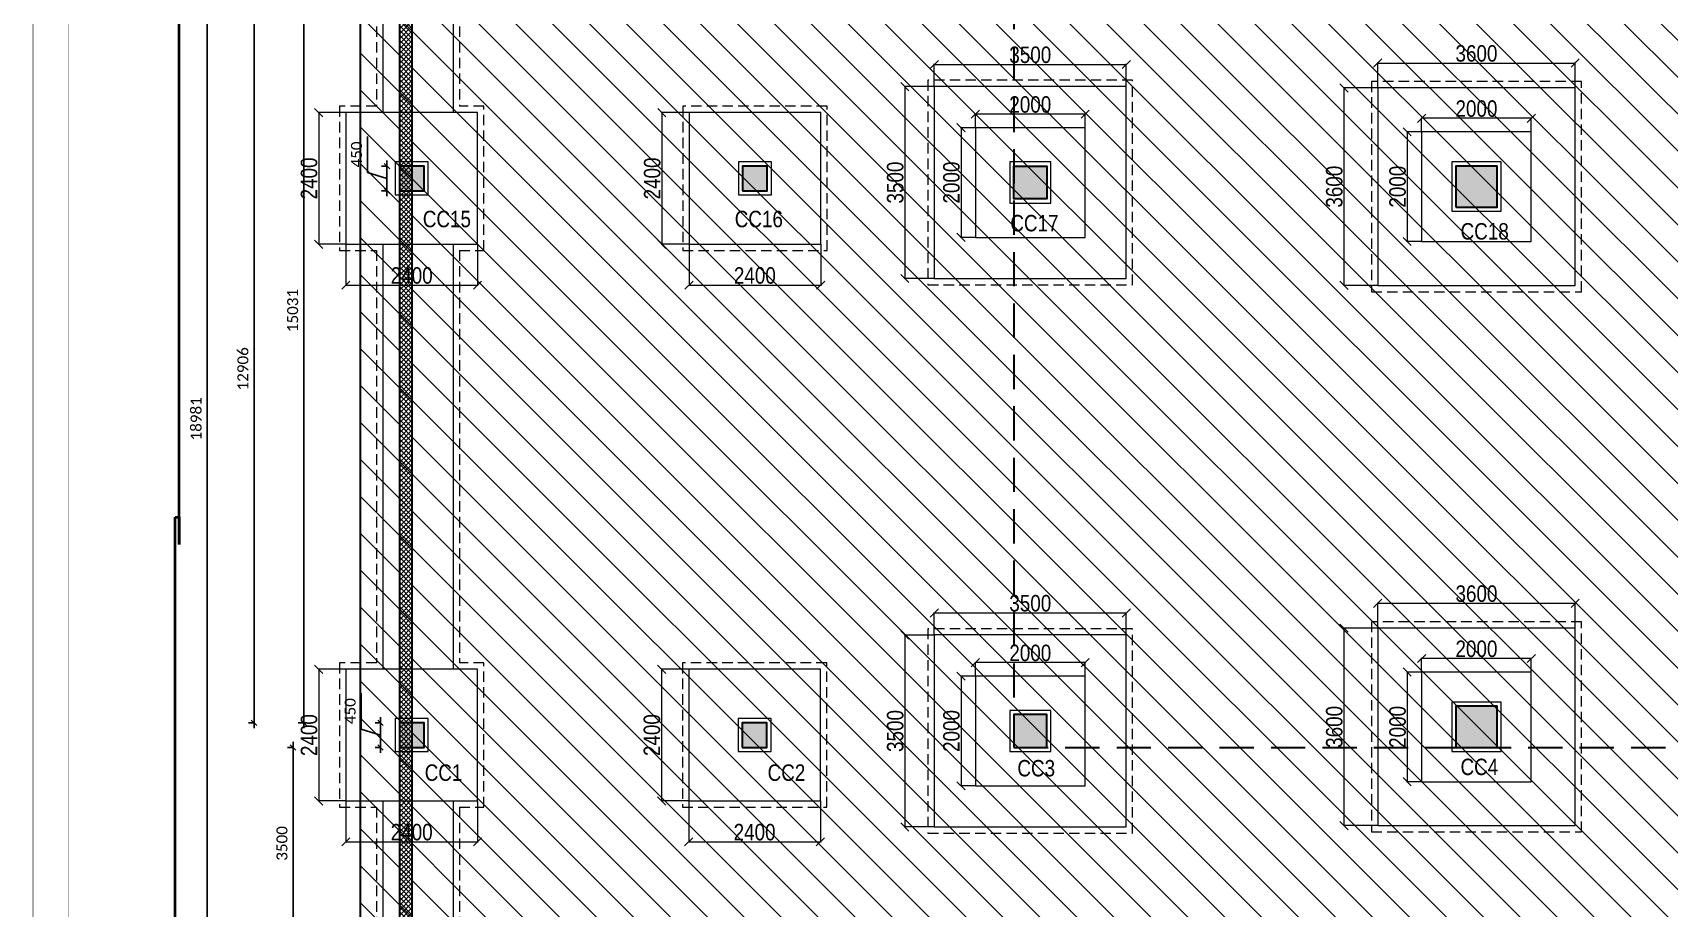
# Model space of a CAD drawing. Header units: millimetres. Extents: x 1112055 to 3390982, y -148532 to 766891.
# Drawn here: x 2747075 to 2776904, y 321984 to 337949 of the extents above; entities that cross this region are included whole.
import ezdxf

# ---------------------------------------------------------------- set-up
doc = ezdxf.new("R2010")
doc.units = ezdxf.units.MM
doc.header["$PDMODE"] = 35
doc.header["$PDSIZE"] = -25
doc.linetypes.add('DASHED2', pattern=[0.375, 0.25, -0.125])
doc.linetypes.add('Hidden', pattern=[9.525, 6.35, -3.175])
for name, color, linetype, lineweight in [('B COL. NO.', 3, 'Continuous', 20), ('B FINAL COLUMN', 1, 'Continuous', 30), ('B FOOTING', 49, 'Continuous', 20), ('B FOOTING DIM', 234, 'Continuous', 9), ('B HATCH', 250, 'Continuous', 0), ('B P.C.C', 251, 'Continuous', 0), ('B TITLE BLOCK', 250, 'Continuous', 0), ('EXCAVATION LINE', 236, 'Continuous', 30)]:
    doc.layers.add(name, color=color, linetype=linetype, lineweight=lineweight)
doc.layers.add('B Pedestal', color=7, linetype='Continuous', lineweight=9, true_color=0x5c8948)
doc.layers.add('B-COL HT', color=7, linetype='Continuous', lineweight=0, true_color=0x4e4f45)
doc.styles.add('Cali', font='calibri.ttf')
doc.styles.add('SWINC', font='swissc.ttf')
doc.dimstyles.new('1.100', dxfattribs={"dimtxt": 200, "dimasz": 100, "dimexe": 100, "dimexo": 100, "dimgap": 100, "dimtad": 1, "dimdec": 0, "dimzin": 0, "dimdsep": 46, "dimtxsty": 'Cali', "dimblk": 'OBLIQUE', "dimcen": 0, "dimdle": 100, "dimclrd": 256, "dimclre": 256, "dimclrt": 3, "dimadec": 0, "dimazin": 0, "dimtfac": 1, "dimtdec": 0, "dimtofl": 0, "dimtmove": 1, "dimatfit": 0, "dimfxl": 100, "dimfxlon": 1, "dimtolj": 1, "dimtzin": 0, "dimlwd": -1, "dimlwe": -1, "dimarcsym": 0})
doc.dimstyles.new('BHOOMI', dxfattribs={"dimtxt": 230, "dimasz": 150, "dimexe": 10, "dimexo": 0, "dimgap": 25, "dimtad": 1, "dimdec": 0, "dimzin": 0, "dimdsep": 46, "dimtxsty": 'SWINC', "dimblk": 'OBLIQUE', "dimcen": 0.09, "dimclrd": 250, "dimclre": 250, "dimclrt": 256, "dimaunit": 1, "dimadec": 3, "dimazin": 0, "dimtfac": 1, "dimtdec": 0, "dimtofl": 0, "dimtmove": 1, "dimatfit": 3, "dimfxl": 100, "dimtolj": 1, "dimtzin": 0, "dimlwd": 9, "dimlwe": 5, "dimarcsym": 0})

# ---------------------------------------------------------------- blocks, each defined once
blk = doc.blocks.new('_Oblique')
at = {"color": 0, "linetype": 'ByBlock', "lineweight": -2}
blk.add_line((-0.5, -0.5), (0.5, 0.5), dxfattribs=at)
blk = doc.blocks.new('*D4507')
at = {"layer": 'B FOOTING DIM', "color": 250, "lineweight": 5, "ltscale": 0.5, "transparency": 16777216}
for p, q in [((2763507, 326967), (2763507, 327380)), ((2763507, 327370), (2767007, 327370)), ((2767007, 326967), (2767007, 327380))]:
    blk.add_line(p, q, dxfattribs=at)
at = {"layer": 'Defpoints', "color": 0, "transparency": 16777216}
for p in [(2767007, 327370), (2763507, 326967), (2767007, 326967)]:
    blk.add_point(p, dxfattribs=at)
at = {"layer": 'B FOOTING DIM', "color": 250, "lineweight": 5, "transparency": 16777216, "xscale": 150, "yscale": 150, "zscale": 150, "rotation": 180}
blk.add_blockref('_Oblique', (2763507, 327370), dxfattribs=at)
at = {"layer": 'B FOOTING DIM', "color": 250, "lineweight": 5, "transparency": 16777216, "xscale": 150, "yscale": 150, "zscale": 150}
blk.add_blockref('_Oblique', (2767007, 327370), dxfattribs=at)
at = {"layer": 'B FOOTING DIM', "transparency": 16777216, "insert": (2765257, 327545), "char_height": 300, "attachment_point": 5, "style": 'SWINC'}
blk.add_mtext('\\A1;3500', dxfattribs=at)
blk = doc.blocks.new('*D4508')
at = {"layer": 'B FOOTING DIM', "color": 250, "lineweight": 5, "ltscale": 0.5, "transparency": 16777216}
for p, q in [((2763507, 326967), (2762961, 326967)), ((2762971, 326967), (2762971, 323467)), ((2763507, 323467), (2762961, 323467))]:
    blk.add_line(p, q, dxfattribs=at)
at = {"layer": 'Defpoints', "color": 0, "transparency": 16777216}
for p in [(2763507, 326967), (2762971, 323467), (2763507, 323467)]:
    blk.add_point(p, dxfattribs=at)
at = {"layer": 'B FOOTING DIM', "color": 250, "lineweight": 5, "transparency": 16777216, "xscale": 150, "yscale": 150, "zscale": 150}
for p, rotation in [((2762971, 326967), 90), ((2762971, 323467), 270)]:
    blk.add_blockref('_Oblique', p, dxfattribs=dict(at, rotation=rotation))
at = {"layer": 'B FOOTING DIM', "transparency": 16777216, "insert": (2762796, 325217), "char_height": 300, "attachment_point": 5, "rotation": 90, "style": 'SWINC'}
blk.add_mtext('\\A1;3500', dxfattribs=at)
blk = doc.blocks.new('*D4509')
at = {"layer": 'B FOOTING DIM', "color": 250, "lineweight": 5, "ltscale": 0.5, "transparency": 16777216}
for p, q in [((2764257, 326217), (2764257, 326474)), ((2766257, 326464), (2764257, 326464)), ((2766257, 326217), (2766257, 326474))]:
    blk.add_line(p, q, dxfattribs=at)
at = {"layer": 'Defpoints', "color": 0, "transparency": 16777216}
for p in [(2764257, 326464), (2764257, 326217), (2766257, 326217)]:
    blk.add_point(p, dxfattribs=at)
at = {"layer": 'B FOOTING DIM', "color": 250, "lineweight": 5, "transparency": 16777216, "xscale": 150, "yscale": 150, "zscale": 150, "rotation": 180}
blk.add_blockref('_Oblique', (2764257, 326464), dxfattribs=at)
at = {"layer": 'B FOOTING DIM', "color": 250, "lineweight": 5, "transparency": 16777216, "xscale": 150, "yscale": 150, "zscale": 150}
blk.add_blockref('_Oblique', (2766257, 326464), dxfattribs=at)
at = {"layer": 'B FOOTING DIM', "transparency": 16777216, "insert": (2765257, 326639), "char_height": 300, "attachment_point": 5, "style": 'SWINC'}
blk.add_mtext('\\A1;2000', dxfattribs=at)
blk = doc.blocks.new('*D4510')
at = {"layer": 'B FOOTING DIM', "color": 250, "lineweight": 5, "ltscale": 0.5, "transparency": 16777216}
for p, q in [((2764257, 326217), (2763986, 326217)), ((2763996, 326217), (2763996, 324217)), ((2764257, 324217), (2763986, 324217))]:
    blk.add_line(p, q, dxfattribs=at)
at = {"layer": 'Defpoints', "color": 0, "transparency": 16777216}
for p in [(2764257, 326217), (2763996, 324217), (2764257, 324217)]:
    blk.add_point(p, dxfattribs=at)
at = {"layer": 'B FOOTING DIM', "color": 250, "lineweight": 5, "transparency": 16777216, "xscale": 150, "yscale": 150, "zscale": 150}
for p, rotation in [((2763996, 326217), 90), ((2763996, 324217), 270)]:
    blk.add_blockref('_Oblique', p, dxfattribs=dict(at, rotation=rotation))
at = {"layer": 'B FOOTING DIM', "transparency": 16777216, "insert": (2763821, 325217), "char_height": 300, "attachment_point": 5, "rotation": 90, "style": 'SWINC'}
blk.add_mtext('\\A1;2000', dxfattribs=at)
blk = doc.blocks.new('*D4519')
at = {"layer": 'B FOOTING DIM', "color": 250, "lineweight": 5, "ltscale": 0.5, "transparency": 16777216}
for p, q in [((2763507, 336967), (2763507, 337380)), ((2763507, 337370), (2767007, 337370)), ((2767007, 336967), (2767007, 337380))]:
    blk.add_line(p, q, dxfattribs=at)
at = {"layer": 'Defpoints', "color": 0, "transparency": 16777216}
for p in [(2767007, 337370), (2763507, 336967), (2767007, 336967)]:
    blk.add_point(p, dxfattribs=at)
at = {"layer": 'B FOOTING DIM', "color": 250, "lineweight": 5, "transparency": 16777216, "xscale": 150, "yscale": 150, "zscale": 150, "rotation": 180}
blk.add_blockref('_Oblique', (2763507, 337370), dxfattribs=at)
at = {"layer": 'B FOOTING DIM', "color": 250, "lineweight": 5, "transparency": 16777216, "xscale": 150, "yscale": 150, "zscale": 150}
blk.add_blockref('_Oblique', (2767007, 337370), dxfattribs=at)
at = {"layer": 'B FOOTING DIM', "transparency": 16777216, "insert": (2765257, 337545), "char_height": 300, "attachment_point": 5, "style": 'SWINC'}
blk.add_mtext('\\A1;3500', dxfattribs=at)
blk = doc.blocks.new('*D4520')
at = {"layer": 'B FOOTING DIM', "color": 250, "lineweight": 5, "ltscale": 0.5, "transparency": 16777216}
for p, q in [((2763507, 336967), (2762961, 336967)), ((2762971, 336967), (2762971, 333467)), ((2763507, 333467), (2762961, 333467))]:
    blk.add_line(p, q, dxfattribs=at)
at = {"layer": 'Defpoints', "color": 0, "transparency": 16777216}
for p in [(2763507, 336967), (2762971, 333467), (2763507, 333467)]:
    blk.add_point(p, dxfattribs=at)
at = {"layer": 'B FOOTING DIM', "color": 250, "lineweight": 5, "transparency": 16777216, "xscale": 150, "yscale": 150, "zscale": 150}
for p, rotation in [((2762971, 336967), 90), ((2762971, 333467), 270)]:
    blk.add_blockref('_Oblique', p, dxfattribs=dict(at, rotation=rotation))
at = {"layer": 'B FOOTING DIM', "transparency": 16777216, "insert": (2762796, 335217), "char_height": 300, "attachment_point": 5, "rotation": 90, "style": 'SWINC'}
blk.add_mtext('\\A1;3500', dxfattribs=at)
blk = doc.blocks.new('*D4521')
at = {"layer": 'B FOOTING DIM', "color": 250, "lineweight": 5, "ltscale": 0.5, "transparency": 16777216}
for p, q in [((2764257, 336217), (2764257, 336474)), ((2766257, 336217), (2766257, 336474)), ((2766257, 336464), (2764257, 336464))]:
    blk.add_line(p, q, dxfattribs=at)
at = {"layer": 'Defpoints', "color": 0, "transparency": 16777216}
for p in [(2764257, 336464), (2764257, 336217), (2766257, 336217)]:
    blk.add_point(p, dxfattribs=at)
at = {"layer": 'B FOOTING DIM', "color": 250, "lineweight": 5, "transparency": 16777216, "xscale": 150, "yscale": 150, "zscale": 150, "rotation": 180}
blk.add_blockref('_Oblique', (2764257, 336464), dxfattribs=at)
at = {"layer": 'B FOOTING DIM', "color": 250, "lineweight": 5, "transparency": 16777216, "xscale": 150, "yscale": 150, "zscale": 150}
blk.add_blockref('_Oblique', (2766257, 336464), dxfattribs=at)
at = {"layer": 'B FOOTING DIM', "transparency": 16777216, "insert": (2765257, 336639), "char_height": 300, "attachment_point": 5, "style": 'SWINC'}
blk.add_mtext('\\A1;2000', dxfattribs=at)
blk = doc.blocks.new('*D4522')
at = {"layer": 'B FOOTING DIM', "color": 250, "lineweight": 5, "ltscale": 0.5, "transparency": 16777216}
for p, q in [((2764257, 336217), (2763986, 336217)), ((2763996, 336217), (2763996, 334217)), ((2764257, 334217), (2763986, 334217))]:
    blk.add_line(p, q, dxfattribs=at)
at = {"layer": 'Defpoints', "color": 0, "transparency": 16777216}
for p in [(2764257, 336217), (2763996, 334217), (2764257, 334217)]:
    blk.add_point(p, dxfattribs=at)
at = {"layer": 'B FOOTING DIM', "color": 250, "lineweight": 5, "transparency": 16777216, "xscale": 150, "yscale": 150, "zscale": 150}
for p, rotation in [((2763996, 336217), 90), ((2763996, 334217), 270)]:
    blk.add_blockref('_Oblique', p, dxfattribs=dict(at, rotation=rotation))
at = {"layer": 'B FOOTING DIM', "transparency": 16777216, "insert": (2763821, 335217), "char_height": 300, "attachment_point": 5, "rotation": 90, "style": 'SWINC'}
blk.add_mtext('\\A1;2000', dxfattribs=at)
blk = doc.blocks.new('*D4523')
at = {"layer": 'B FOOTING DIM', "color": 250, "lineweight": 5, "ltscale": 0.5, "transparency": 16777216}
for p, q in [((2772389, 326292), (2772389, 326549)), ((2774389, 326539), (2772389, 326539)), ((2774389, 326292), (2774389, 326549))]:
    blk.add_line(p, q, dxfattribs=at)
at = {"layer": 'Defpoints', "color": 0, "transparency": 16777216}
for p in [(2772389, 326539), (2772389, 326292), (2774389, 326292)]:
    blk.add_point(p, dxfattribs=at)
at = {"layer": 'B FOOTING DIM', "color": 250, "lineweight": 5, "transparency": 16777216, "xscale": 150, "yscale": 150, "zscale": 150, "rotation": 180}
blk.add_blockref('_Oblique', (2772389, 326539), dxfattribs=at)
at = {"layer": 'B FOOTING DIM', "color": 250, "lineweight": 5, "transparency": 16777216, "xscale": 150, "yscale": 150, "zscale": 150}
blk.add_blockref('_Oblique', (2774389, 326539), dxfattribs=at)
at = {"layer": 'B FOOTING DIM', "transparency": 16777216, "insert": (2773389, 326714), "char_height": 300, "attachment_point": 5, "style": 'SWINC'}
blk.add_mtext('\\A1;2000', dxfattribs=at)
blk = doc.blocks.new('*D4524')
at = {"layer": 'B FOOTING DIM', "color": 250, "lineweight": 5, "ltscale": 0.5, "transparency": 16777216}
for p, q in [((2772389, 326292), (2772117, 326292)), ((2772127, 326292), (2772127, 324292)), ((2772389, 324292), (2772117, 324292))]:
    blk.add_line(p, q, dxfattribs=at)
at = {"layer": 'Defpoints', "color": 0, "transparency": 16777216}
for p in [(2772389, 326292), (2772127, 324292), (2772389, 324292)]:
    blk.add_point(p, dxfattribs=at)
at = {"layer": 'B FOOTING DIM', "color": 250, "lineweight": 5, "transparency": 16777216, "xscale": 150, "yscale": 150, "zscale": 150}
for p, rotation in [((2772127, 326292), 90), ((2772127, 324292), 270)]:
    blk.add_blockref('_Oblique', p, dxfattribs=dict(at, rotation=rotation))
at = {"layer": 'B FOOTING DIM', "transparency": 16777216, "insert": (2771952, 325292), "char_height": 300, "attachment_point": 5, "rotation": 90, "style": 'SWINC'}
blk.add_mtext('\\A1;2000', dxfattribs=at)
blk = doc.blocks.new('*D4525')
at = {"layer": 'B FOOTING DIM', "color": 250, "lineweight": 5, "ltscale": 0.5, "transparency": 16777216}
for p, q in [((2771589, 327092), (2771589, 327555)), ((2771589, 327545), (2775189, 327545)), ((2775189, 327092), (2775189, 327555))]:
    blk.add_line(p, q, dxfattribs=at)
at = {"layer": 'Defpoints', "color": 0, "transparency": 16777216}
for p in [(2775189, 327545), (2771589, 327092), (2775189, 327092)]:
    blk.add_point(p, dxfattribs=at)
at = {"layer": 'B FOOTING DIM', "color": 250, "lineweight": 5, "transparency": 16777216, "xscale": 150, "yscale": 150, "zscale": 150, "rotation": 180}
blk.add_blockref('_Oblique', (2771589, 327545), dxfattribs=at)
at = {"layer": 'B FOOTING DIM', "color": 250, "lineweight": 5, "transparency": 16777216, "xscale": 150, "yscale": 150, "zscale": 150}
blk.add_blockref('_Oblique', (2775189, 327545), dxfattribs=at)
at = {"layer": 'B FOOTING DIM', "transparency": 16777216, "insert": (2773389, 327720), "char_height": 300, "attachment_point": 5, "style": 'SWINC'}
blk.add_mtext('\\A1;3600', dxfattribs=at)
blk = doc.blocks.new('*D4526')
at = {"layer": 'B FOOTING DIM', "color": 250, "lineweight": 5, "ltscale": 0.5, "transparency": 16777216}
for p, q in [((2771589, 327092), (2770964, 327092)), ((2770974, 327092), (2770974, 323492)), ((2771589, 323492), (2770964, 323492))]:
    blk.add_line(p, q, dxfattribs=at)
at = {"layer": 'Defpoints', "color": 0, "transparency": 16777216}
for p in [(2771589, 327092), (2770974, 323492), (2771589, 323492)]:
    blk.add_point(p, dxfattribs=at)
at = {"layer": 'B FOOTING DIM', "color": 250, "lineweight": 5, "transparency": 16777216, "xscale": 150, "yscale": 150, "zscale": 150}
for p, rotation in [((2770974, 327092), 90), ((2770974, 323492), 270)]:
    blk.add_blockref('_Oblique', p, dxfattribs=dict(at, rotation=rotation))
at = {"layer": 'B FOOTING DIM', "transparency": 16777216, "insert": (2770799, 325292), "char_height": 300, "attachment_point": 5, "rotation": 90, "style": 'SWINC'}
blk.add_mtext('\\A1;3600', dxfattribs=at)
blk = doc.blocks.new('*D4527')
at = {"layer": 'B FOOTING DIM', "color": 250, "lineweight": 5, "ltscale": 0.5, "transparency": 16777216}
for p, q in [((2772389, 336142), (2772389, 336399)), ((2774389, 336389), (2772389, 336389)), ((2774389, 336142), (2774389, 336399))]:
    blk.add_line(p, q, dxfattribs=at)
at = {"layer": 'Defpoints', "color": 0, "transparency": 16777216}
for p in [(2772389, 336389), (2772389, 336142), (2774389, 336142)]:
    blk.add_point(p, dxfattribs=at)
at = {"layer": 'B FOOTING DIM', "color": 250, "lineweight": 5, "transparency": 16777216, "xscale": 150, "yscale": 150, "zscale": 150, "rotation": 180}
blk.add_blockref('_Oblique', (2772389, 336389), dxfattribs=at)
at = {"layer": 'B FOOTING DIM', "color": 250, "lineweight": 5, "transparency": 16777216, "xscale": 150, "yscale": 150, "zscale": 150}
blk.add_blockref('_Oblique', (2774389, 336389), dxfattribs=at)
at = {"layer": 'B FOOTING DIM', "transparency": 16777216, "insert": (2773389, 336564), "char_height": 300, "attachment_point": 5, "style": 'SWINC'}
blk.add_mtext('\\A1;2000', dxfattribs=at)
blk = doc.blocks.new('*D4528')
at = {"layer": 'B FOOTING DIM', "color": 250, "lineweight": 5, "ltscale": 0.5, "transparency": 16777216}
for p, q in [((2772389, 336142), (2772117, 336142)), ((2772127, 336142), (2772127, 334142)), ((2772389, 334142), (2772117, 334142))]:
    blk.add_line(p, q, dxfattribs=at)
at = {"layer": 'Defpoints', "color": 0, "transparency": 16777216}
for p in [(2772389, 336142), (2772127, 334142), (2772389, 334142)]:
    blk.add_point(p, dxfattribs=at)
at = {"layer": 'B FOOTING DIM', "color": 250, "lineweight": 5, "transparency": 16777216, "xscale": 150, "yscale": 150, "zscale": 150}
for p, rotation in [((2772127, 336142), 90), ((2772127, 334142), 270)]:
    blk.add_blockref('_Oblique', p, dxfattribs=dict(at, rotation=rotation))
at = {"layer": 'B FOOTING DIM', "transparency": 16777216, "insert": (2771952, 335142), "char_height": 300, "attachment_point": 5, "rotation": 90, "style": 'SWINC'}
blk.add_mtext('\\A1;2000', dxfattribs=at)
blk = doc.blocks.new('*D4529')
at = {"layer": 'B FOOTING DIM', "color": 250, "lineweight": 5, "ltscale": 0.5, "transparency": 16777216}
for p, q in [((2771589, 336942), (2771589, 337405)), ((2771589, 337395), (2775189, 337395)), ((2775189, 336942), (2775189, 337405))]:
    blk.add_line(p, q, dxfattribs=at)
at = {"layer": 'Defpoints', "color": 0, "transparency": 16777216}
for p in [(2775189, 337395), (2771589, 336942), (2775189, 336942)]:
    blk.add_point(p, dxfattribs=at)
at = {"layer": 'B FOOTING DIM', "color": 250, "lineweight": 5, "transparency": 16777216, "xscale": 150, "yscale": 150, "zscale": 150, "rotation": 180}
blk.add_blockref('_Oblique', (2771589, 337395), dxfattribs=at)
at = {"layer": 'B FOOTING DIM', "color": 250, "lineweight": 5, "transparency": 16777216, "xscale": 150, "yscale": 150, "zscale": 150}
blk.add_blockref('_Oblique', (2775189, 337395), dxfattribs=at)
at = {"layer": 'B FOOTING DIM', "transparency": 16777216, "insert": (2773389, 337570), "char_height": 300, "attachment_point": 5, "style": 'SWINC'}
blk.add_mtext('\\A1;3600', dxfattribs=at)
blk = doc.blocks.new('*D4530')
at = {"layer": 'B FOOTING DIM', "color": 250, "lineweight": 5, "ltscale": 0.5, "transparency": 16777216}
for p, q in [((2771589, 336942), (2770964, 336942)), ((2770974, 336942), (2770974, 333342)), ((2771589, 333342), (2770964, 333342))]:
    blk.add_line(p, q, dxfattribs=at)
at = {"layer": 'Defpoints', "color": 0, "transparency": 16777216}
for p in [(2771589, 336942), (2770974, 333342), (2771589, 333342)]:
    blk.add_point(p, dxfattribs=at)
at = {"layer": 'B FOOTING DIM', "color": 250, "lineweight": 5, "transparency": 16777216, "xscale": 150, "yscale": 150, "zscale": 150}
for p, rotation in [((2770974, 336942), 90), ((2770974, 333342), 270)]:
    blk.add_blockref('_Oblique', p, dxfattribs=dict(at, rotation=rotation))
at = {"layer": 'B FOOTING DIM', "transparency": 16777216, "insert": (2770799, 335142), "char_height": 300, "attachment_point": 5, "rotation": 90, "style": 'SWINC'}
blk.add_mtext('\\A1;3600', dxfattribs=at)
blk = doc.blocks.new('*D4621')
at = {"layer": 'B FOOTING DIM', "color": 250, "lineweight": 5, "ltscale": 0.5, "transparency": 16777216}
for p, q in [((2752782, 326342), (2752277, 326342)), ((2752287, 326342), (2752287, 323942)), ((2752782, 323942), (2752277, 323942))]:
    blk.add_line(p, q, dxfattribs=at)
at = {"layer": 'Defpoints', "color": 0, "transparency": 16777216}
for p in [(2752782, 326342), (2752287, 323942), (2752782, 323942)]:
    blk.add_point(p, dxfattribs=at)
at = {"layer": 'B FOOTING DIM', "color": 250, "lineweight": 5, "transparency": 16777216, "xscale": 150, "yscale": 150, "zscale": 150}
for p, rotation in [((2752287, 326342), 90), ((2752287, 323942), 270)]:
    blk.add_blockref('_Oblique', p, dxfattribs=dict(at, rotation=rotation))
at = {"layer": 'B FOOTING DIM', "transparency": 16777216, "insert": (2752112, 325142), "char_height": 300, "attachment_point": 5, "rotation": 90, "style": 'SWINC'}
blk.add_mtext('\\A1;2400', dxfattribs=at)
blk = doc.blocks.new('*D4622')
at = {"layer": 'B FOOTING DIM', "color": 250, "lineweight": 5, "ltscale": 0.5, "transparency": 16777216}
for p, q in [((2752782, 323942), (2752782, 323186)), ((2755182, 323942), (2755182, 323186)), ((2752782, 323196), (2755182, 323196))]:
    blk.add_line(p, q, dxfattribs=at)
at = {"layer": 'Defpoints', "color": 0, "transparency": 16777216}
for p in [(2752782, 323942), (2755182, 323942), (2755182, 323196)]:
    blk.add_point(p, dxfattribs=at)
at = {"layer": 'B FOOTING DIM', "color": 250, "lineweight": 5, "transparency": 16777216, "xscale": 150, "yscale": 150, "zscale": 150, "rotation": 180}
blk.add_blockref('_Oblique', (2752782, 323196), dxfattribs=at)
at = {"layer": 'B FOOTING DIM', "color": 250, "lineweight": 5, "transparency": 16777216, "xscale": 150, "yscale": 150, "zscale": 150}
blk.add_blockref('_Oblique', (2755182, 323196), dxfattribs=at)
at = {"layer": 'B FOOTING DIM', "transparency": 16777216, "insert": (2753982, 323371), "char_height": 300, "attachment_point": 5, "style": 'SWINC'}
blk.add_mtext('\\A1;2400', dxfattribs=at)
blk = doc.blocks.new('*D4623')
at = {"layer": 'B FOOTING DIM', "color": 250, "lineweight": 5, "ltscale": 0.5, "transparency": 16777216}
for p, q in [((2759032, 326342), (2758527, 326342)), ((2758537, 326342), (2758537, 323942)), ((2759032, 323942), (2758527, 323942))]:
    blk.add_line(p, q, dxfattribs=at)
at = {"layer": 'Defpoints', "color": 0, "transparency": 16777216}
for p in [(2759032, 326342), (2758537, 323942), (2759032, 323942)]:
    blk.add_point(p, dxfattribs=at)
at = {"layer": 'B FOOTING DIM', "color": 250, "lineweight": 5, "transparency": 16777216, "xscale": 150, "yscale": 150, "zscale": 150}
for p, rotation in [((2758537, 326342), 90), ((2758537, 323942), 270)]:
    blk.add_blockref('_Oblique', p, dxfattribs=dict(at, rotation=rotation))
at = {"layer": 'B FOOTING DIM', "transparency": 16777216, "insert": (2758362, 325142), "char_height": 300, "attachment_point": 5, "rotation": 90, "style": 'SWINC'}
blk.add_mtext('\\A1;2400', dxfattribs=at)
blk = doc.blocks.new('*D4624')
at = {"layer": 'B FOOTING DIM', "color": 250, "lineweight": 5, "ltscale": 0.5, "transparency": 16777216}
for p, q in [((2759032, 323942), (2759032, 323186)), ((2761432, 323942), (2761432, 323186)), ((2759032, 323196), (2761432, 323196))]:
    blk.add_line(p, q, dxfattribs=at)
at = {"layer": 'Defpoints', "color": 0, "transparency": 16777216}
for p in [(2759032, 323942), (2761432, 323942), (2761432, 323196)]:
    blk.add_point(p, dxfattribs=at)
at = {"layer": 'B FOOTING DIM', "color": 250, "lineweight": 5, "transparency": 16777216, "xscale": 150, "yscale": 150, "zscale": 150, "rotation": 180}
blk.add_blockref('_Oblique', (2759032, 323196), dxfattribs=at)
at = {"layer": 'B FOOTING DIM', "color": 250, "lineweight": 5, "transparency": 16777216, "xscale": 150, "yscale": 150, "zscale": 150}
blk.add_blockref('_Oblique', (2761432, 323196), dxfattribs=at)
at = {"layer": 'B FOOTING DIM', "transparency": 16777216, "insert": (2760232, 323371), "char_height": 300, "attachment_point": 5, "style": 'SWINC'}
blk.add_mtext('\\A1;2400', dxfattribs=at)
blk = doc.blocks.new('*D4625')
at = {"layer": 'B FOOTING DIM', "color": 250, "lineweight": 5, "ltscale": 0.5, "transparency": 16777216}
for p, q in [((2752782, 336492), (2752277, 336492)), ((2752287, 336492), (2752287, 334092)), ((2752782, 334092), (2752277, 334092))]:
    blk.add_line(p, q, dxfattribs=at)
at = {"layer": 'Defpoints', "color": 0, "transparency": 16777216}
for p in [(2752782, 336492), (2752287, 334092), (2752782, 334092)]:
    blk.add_point(p, dxfattribs=at)
at = {"layer": 'B FOOTING DIM', "color": 250, "lineweight": 5, "transparency": 16777216, "xscale": 150, "yscale": 150, "zscale": 150}
for p, rotation in [((2752287, 336492), 90), ((2752287, 334092), 270)]:
    blk.add_blockref('_Oblique', p, dxfattribs=dict(at, rotation=rotation))
at = {"layer": 'B FOOTING DIM', "transparency": 16777216, "insert": (2752112, 335292), "char_height": 300, "attachment_point": 5, "rotation": 90, "style": 'SWINC'}
blk.add_mtext('\\A1;2400', dxfattribs=at)
blk = doc.blocks.new('*D4626')
at = {"layer": 'B FOOTING DIM', "color": 250, "lineweight": 5, "ltscale": 0.5, "transparency": 16777216}
for p, q in [((2752782, 334092), (2752782, 333336)), ((2755182, 334092), (2755182, 333336)), ((2752782, 333346), (2755182, 333346))]:
    blk.add_line(p, q, dxfattribs=at)
at = {"layer": 'Defpoints', "color": 0, "transparency": 16777216}
for p in [(2752782, 334092), (2755182, 334092), (2755182, 333346)]:
    blk.add_point(p, dxfattribs=at)
at = {"layer": 'B FOOTING DIM', "color": 250, "lineweight": 5, "transparency": 16777216, "xscale": 150, "yscale": 150, "zscale": 150, "rotation": 180}
blk.add_blockref('_Oblique', (2752782, 333346), dxfattribs=at)
at = {"layer": 'B FOOTING DIM', "color": 250, "lineweight": 5, "transparency": 16777216, "xscale": 150, "yscale": 150, "zscale": 150}
blk.add_blockref('_Oblique', (2755182, 333346), dxfattribs=at)
at = {"layer": 'B FOOTING DIM', "transparency": 16777216, "insert": (2753982, 333521), "char_height": 300, "attachment_point": 5, "style": 'SWINC'}
blk.add_mtext('\\A1;2400', dxfattribs=at)
blk = doc.blocks.new('*D4627')
at = {"layer": 'B FOOTING DIM', "color": 250, "lineweight": 5, "ltscale": 0.5, "transparency": 16777216}
for p, q in [((2759037, 336492), (2758532, 336492)), ((2758542, 336492), (2758542, 334092)), ((2759037, 334092), (2758532, 334092))]:
    blk.add_line(p, q, dxfattribs=at)
at = {"layer": 'Defpoints', "color": 0, "transparency": 16777216}
for p in [(2759037, 336492), (2758542, 334092), (2759037, 334092)]:
    blk.add_point(p, dxfattribs=at)
at = {"layer": 'B FOOTING DIM', "color": 250, "lineweight": 5, "transparency": 16777216, "xscale": 150, "yscale": 150, "zscale": 150}
for p, rotation in [((2758542, 336492), 90), ((2758542, 334092), 270)]:
    blk.add_blockref('_Oblique', p, dxfattribs=dict(at, rotation=rotation))
at = {"layer": 'B FOOTING DIM', "transparency": 16777216, "insert": (2758367, 335292), "char_height": 300, "attachment_point": 5, "rotation": 90, "style": 'SWINC'}
blk.add_mtext('\\A1;2400', dxfattribs=at)
blk = doc.blocks.new('*D4628')
at = {"layer": 'B FOOTING DIM', "color": 250, "lineweight": 5, "ltscale": 0.5, "transparency": 16777216}
for p, q in [((2759037, 334092), (2759037, 333336)), ((2761437, 334092), (2761437, 333336)), ((2759037, 333346), (2761437, 333346))]:
    blk.add_line(p, q, dxfattribs=at)
at = {"layer": 'Defpoints', "color": 0, "transparency": 16777216}
for p in [(2759037, 334092), (2761437, 334092), (2761437, 333346)]:
    blk.add_point(p, dxfattribs=at)
at = {"layer": 'B FOOTING DIM', "color": 250, "lineweight": 5, "transparency": 16777216, "xscale": 150, "yscale": 150, "zscale": 150, "rotation": 180}
blk.add_blockref('_Oblique', (2759037, 333346), dxfattribs=at)
at = {"layer": 'B FOOTING DIM', "color": 250, "lineweight": 5, "transparency": 16777216, "xscale": 150, "yscale": 150, "zscale": 150}
blk.add_blockref('_Oblique', (2761437, 333346), dxfattribs=at)
at = {"layer": 'B FOOTING DIM', "transparency": 16777216, "insert": (2760237, 333521), "char_height": 300, "attachment_point": 5, "style": 'SWINC'}
blk.add_mtext('\\A1;2400', dxfattribs=at)
blk = doc.blocks.new('*D6832')
at = {"transparency": 16777216}
for p, q in [((2752015, 340398), (2751915, 340398)), ((2752015, 340498), (2752015, 325267)), ((2752015, 325367), (2751915, 325367))]:
    blk.add_line(p, q, dxfattribs=at)
at = {"layer": 'Defpoints', "color": 0, "lineweight": 40, "transparency": 16777216}
for p in [(2753757, 340398), (2752015, 325367), (2753757, 325367)]:
    blk.add_point(p, dxfattribs=at)
at = {"transparency": 16777216, "xscale": 100, "yscale": 100, "zscale": 100}
for p, rotation in [((2752015, 340398), 90), ((2752015, 325367), 270)]:
    blk.add_blockref('_Oblique', p, dxfattribs=dict(at, rotation=rotation))
at = {"color": 3, "lineweight": 40, "transparency": 16777216, "insert": (2751813, 332883), "char_height": 200, "attachment_point": 5, "rotation": 90, "style": 'Cali'}
blk.add_mtext('\\A1;15031', dxfattribs=at)
blk = doc.blocks.new('*D6833')
at = {"transparency": 16777216}
for p, q in [((2751820, 324917), (2751720, 324917)), ((2751820, 325017), (2751820, 321317)), ((2751820, 321417), (2751720, 321417))]:
    blk.add_line(p, q, dxfattribs=at)
at = {"layer": 'Defpoints', "color": 0, "lineweight": 40, "transparency": 16777216}
for p in [(2753757, 324917), (2751820, 321417), (2753757, 321417)]:
    blk.add_point(p, dxfattribs=at)
at = {"transparency": 16777216, "xscale": 100, "yscale": 100, "zscale": 100}
for p, rotation in [((2751820, 324917), 90), ((2751820, 321417), 270)]:
    blk.add_blockref('_Oblique', p, dxfattribs=dict(at, rotation=rotation))
at = {"color": 3, "lineweight": 40, "transparency": 16777216, "insert": (2751618, 323167), "char_height": 200, "attachment_point": 5, "rotation": 90, "style": 'Cali'}
blk.add_mtext('\\A1;3500', dxfattribs=at)
blk = doc.blocks.new('*D6836')
at = {"transparency": 16777216}
for p, q in [((2750256, 340398), (2750156, 340398)), ((2750256, 340498), (2750256, 321317)), ((2750256, 321417), (2750156, 321417))]:
    blk.add_line(p, q, dxfattribs=at)
at = {"layer": 'Defpoints', "color": 0, "lineweight": 40, "transparency": 16777216}
for p in [(2753757, 340398), (2750256, 321417), (2753757, 321417)]:
    blk.add_point(p, dxfattribs=at)
at = {"transparency": 16777216, "xscale": 100, "yscale": 100, "zscale": 100}
for p, rotation in [((2750256, 340398), 90), ((2750256, 321417), 270)]:
    blk.add_blockref('_Oblique', p, dxfattribs=dict(at, rotation=rotation))
at = {"color": 3, "lineweight": 40, "transparency": 16777216, "insert": (2750053, 330908), "char_height": 200, "attachment_point": 5, "rotation": 90, "style": 'Cali'}
blk.add_mtext('\\A1;18981', dxfattribs=at)
blk = doc.blocks.new('*D6843')
at = {"transparency": 16777216}
for p, q in [((2753178, 336059), (2753178, 335398)), ((2753531, 335517), (2753531, 335617)), ((2753178, 335398), (2753531, 335292)), ((2753531, 335517), (2753431, 335517)), ((2753531, 335517), (2753531, 335067)), ((2753531, 335067), (2753431, 335067)), ((2753531, 335067), (2753531, 334967))]:
    blk.add_line(p, q, dxfattribs=at)
at = {"layer": 'Defpoints', "color": 0, "lineweight": 40, "transparency": 16777216}
for p in [(2753757, 335517), (2753531, 335067), (2753757, 335067)]:
    blk.add_point(p, dxfattribs=at)
at = {"transparency": 16777216, "xscale": 100, "yscale": 100, "zscale": 100}
for p, rotation in [((2753531, 335517), 270), ((2753531, 335067), 90)]:
    blk.add_blockref('_Oblique', p, dxfattribs=dict(at, rotation=rotation))
at = {"color": 3, "lineweight": 40, "transparency": 16777216, "insert": (2752976, 335729), "char_height": 200, "attachment_point": 5, "rotation": 90, "style": 'Cali'}
blk.add_mtext('\\A1;450', dxfattribs=at)
blk = doc.blocks.new('*D6844')
at = {"transparency": 16777216}
for p, q in [((2753063, 325909), (2753063, 325248)), ((2753415, 325367), (2753415, 325467)), ((2753063, 325248), (2753415, 325142)), ((2753416, 325367), (2753315, 325367)), ((2753415, 325367), (2753415, 324917)), ((2753416, 324917), (2753315, 324917)), ((2753415, 324917), (2753415, 324817))]:
    blk.add_line(p, q, dxfattribs=at)
at = {"layer": 'Defpoints', "color": 0, "lineweight": 40, "transparency": 16777216}
for p in [(2753757, 325367), (2753415, 324917), (2753757, 324917)]:
    blk.add_point(p, dxfattribs=at)
at = {"transparency": 16777216, "xscale": 100, "yscale": 100, "zscale": 100}
for p, rotation in [((2753415, 325367), 270), ((2753415, 324917), 90)]:
    blk.add_blockref('_Oblique', p, dxfattribs=dict(at, rotation=rotation))
at = {"color": 3, "lineweight": 40, "transparency": 16777216, "insert": (2752861, 325579), "char_height": 200, "attachment_point": 5, "rotation": 90, "style": 'Cali'}
blk.add_mtext('\\A1;450', dxfattribs=at)
blk = doc.blocks.new('*D6865')
at = {"transparency": 16777216}
for p, q in [((2751109, 338273), (2751008, 338273)), ((2751108, 338373), (2751108, 325267)), ((2751109, 325367), (2751008, 325367))]:
    blk.add_line(p, q, dxfattribs=at)
at = {"layer": 'Defpoints', "color": 0, "lineweight": 40, "transparency": 16777216}
for p in [(2753757, 338273), (2751108, 325367), (2753757, 325367)]:
    blk.add_point(p, dxfattribs=at)
at = {"transparency": 16777216, "xscale": 100, "yscale": 100, "zscale": 100}
for p, rotation in [((2751108, 338273), 90), ((2751108, 325367), 270)]:
    blk.add_blockref('_Oblique', p, dxfattribs=dict(at, rotation=rotation))
at = {"color": 3, "lineweight": 40, "transparency": 16777216, "insert": (2750906, 331820), "char_height": 200, "attachment_point": 5, "rotation": 90, "style": 'Cali'}
blk.add_mtext('\\A1;12906', dxfattribs=at)

msp = doc.modelspace()

# ---------------------------------------------------------------- hatches: boundary and pattern name
at = {"layer": 'B HATCH', "lineweight": 0}
h = msp.add_hatch(dxfattribs=at)
h.set_pattern_fill('ANSI37', color=250, scale=20, style=0)
h.set_pattern_definition([(45, (1040446.71, -149308.41), (-44.9012806, 44.9012806), []), (135, (1040446.71, -149308.41), (-44.9012806, -44.9012806), [])])
h.paths.add_polyline_path([(2817077.2, 369281.5), (2817077.2, 372824.4), (2809902.2, 372698.5), (2809902.2, 369281.7)], flags=16)
h.paths.add_polyline_path([(2791213.2, 369828.2), (2796162.2, 369828.2), (2796162.2, 372457.1), (2791213.2, 372370.2)], flags=16)
h.paths.add_polyline_path([(2798052.2, 372490.5), (2798502.2, 372498.4), (2798502.2, 369281.2), (2798052.2, 369281.2)], flags=16)
h.paths.add_polyline_path([(2753987.2, 369013), (2753987.2, 260347.4), (2804447.2, 260347.4), (2804447.2, 300147.4), (2817077.2, 300147.4), (2817077.2, 369051.5), (2798038.8, 369052), (2798038.8, 366392.4), (2797822.2, 366392.4), (2797822.2, 372486.5), (2796392.2, 372461.4), (2796392.2, 366392.4), (2796162.2, 366392.4), (2796162.2, 369598.2), (2786711.2, 369598.2), (2786711.2, 369013)], flags=16)
h.paths.add_polyline_path([(2809676.9, 372694.5), (2809676.9, 369281.7), (2802247.2, 369281.9), (2802247.2, 372564.1)], flags=16)
h.paths.add_polyline_path([(2798732.2, 369282), (2798732.2, 372502.4), (2802017.2, 372560.1), (2802017.2, 369281.9)], flags=16)
h.paths.add_polyline_path([(2786481.2, 369243), (2753757.2, 369243), (2753757.2, 260117.4), (2804677.2, 260117.4), (2804677.2, 299917.4), (2817307.2, 299917.4), (2817307.2, 373058.5), (2790983.2, 372596.5), (2790983.2, 369828.2), (2786481.2, 369828.2)])
at = {"layer": 'B-COL HT', "lineweight": 0}
h = msp.add_hatch(color=250, dxfattribs=at)
h.dxf.hatch_style = 1
h.paths.add_polyline_path([(2753757.2, 335067.4), (2754207.2, 335067.4), (2754207.2, 335517.4), (2753757.2, 335517.4)])
h = msp.add_hatch(color=250, dxfattribs=at)
h.dxf.hatch_style = 1
h.paths.add_polyline_path([(2760012.2, 335067.4), (2760462.2, 335067.4), (2760462.2, 335517.4), (2760012.2, 335517.4)])
h = msp.add_hatch(color=250, dxfattribs=at)
h.dxf.hatch_style = 1
h.paths.add_polyline_path([(2764957.2, 335517.4), (2765557.2, 335517.4), (2765557.2, 334917.4), (2764957.2, 334917.4)])
h = msp.add_hatch(color=250, dxfattribs=at)
h.dxf.hatch_style = 1
h.paths.add_polyline_path([(2773013.9, 334767.4), (2773763.9, 334767.4), (2773763.9, 335517.4), (2773013.9, 335517.4)])
h = msp.add_hatch(color=250, dxfattribs=at)
h.dxf.hatch_style = 1
h.paths.add_polyline_path([(2764957.2, 324917.4), (2765557.2, 324917.4), (2765557.2, 325517.4), (2764957.2, 325517.4)])
h = msp.add_hatch(color=250, dxfattribs=at)
h.dxf.hatch_style = 1
h.paths.add_polyline_path([(2773013.9, 324917.4), (2773763.9, 324917.4), (2773763.9, 325667.4), (2773013.9, 325667.4)])
h = msp.add_hatch(color=250, dxfattribs=at)
h.dxf.hatch_style = 1
h.paths.add_polyline_path([(2753757.2, 324917.4), (2754207.2, 324917.4), (2754207.2, 325367.4), (2753757.2, 325367.4)])
h = msp.add_hatch(color=250, dxfattribs=at)
h.dxf.hatch_style = 1
h.paths.add_polyline_path([(2760007.2, 324917.4), (2760457.2, 324917.4), (2760457.2, 325367.4), (2760007.2, 325367.4)])
at = {"layer": 'EXCAVATION LINE', "lineweight": 0}
h = msp.add_hatch(dxfattribs=at)
h.set_pattern_fill('ANSI31', color=250, scale=150, angle=270)
h.set_pattern_definition([(315, (931955.6, -148808.4), (336.7596, 336.7596), [])])
h.paths.add_polyline_path([(2806897.2, 349752.4), (2806897.2, 356982.4), (2814207.2, 356982.4), (2814207.2, 349752.4)])
h.paths.add_polyline_path([(2804690.6, 337547.4), (2804690.6, 337147.1), (2812646.9, 337147.1), (2812646.9, 329467.6), (2802846.9, 329467.6), (2802846.9, 331747.4), (2798890.6, 331747.4), (2798890.6, 337547.4)])
h.paths.add_polyline_path([(2753042.2, 321417.4), (2818615.6, 321417.4), (2818615.6, 375249.3), (2753042.2, 375249.3)])

# ---------------------------------------------------------------- linework, layer by layer
at = {"color": 4, "lineweight": 40}
for p, q in [((2749745.4, 328617.4), (2749745.4, 340617.4)), ((2749670.2, 317117.4), (2749670.2, 329117.4)), ((2749670.2, 329117.4), (2749745.4, 329117.4)), ((2749745.4, 329117.4), (2749745.4, 328617.4))]:
    msp.add_line(p, q, dxfattribs=at)
at = {"color": 16, "linetype": 'DASHED2', "lineweight": 30, "ltscale": 2500}
msp.add_lwpolyline([(2764957.2, 324917.4), (2817307.2, 324917.4), (2817307.2, 366762.4), (2764957.2, 366762.4)], close=True, dxfattribs=at)
at = {"layer": 'B FINAL COLUMN', "color": 16, "lineweight": 30}
msp.add_lwpolyline([(2786481.2, 369243), (2753757.2, 369243), (2753757.2, 260117.4), (2804677.2, 260117.4), (2804677.2, 299917.4), (2817307.2, 299917.4), (2817307.2, 373058.5), (2790983.2, 372596.5), (2790983.2, 369828.2), (2786481.2, 369828.2), (2786481.2, 369243)], dxfattribs=at)
msp.add_lwpolyline([(2753987.2, 260347.4), (2804447.2, 260347.4), (2804447.2, 300147.4), (2817077.2, 300147.4), (2817077.2, 369051.5), (2798038.8, 369052), (2798038.8, 366392.4), (2797822.2, 366392.4), (2797822.2, 372486.5), (2796392.2, 372461.4), (2796392.2, 366392.4), (2796162.2, 366392.4), (2796162.2, 369598.2), (2786711.2, 369598.2), (2786711.2, 369013), (2753987.2, 369013)], close=True, dxfattribs=at)
at = {"layer": 'B FINAL COLUMN', "color": 4}
for points in [[(2753757.2, 335067.4), (2754207.2, 335067.4), (2754207.2, 335517.4), (2753757.2, 335517.4)], [(2760012.2, 335067.4), (2760462.2, 335067.4), (2760462.2, 335517.4), (2760012.2, 335517.4)], [(2753757.2, 324917.4), (2754207.2, 324917.4), (2754207.2, 325367.4), (2753757.2, 325367.4)], [(2760007.2, 324917.4), (2760457.2, 324917.4), (2760457.2, 325367.4), (2760007.2, 325367.4)]]:
    msp.add_lwpolyline(points, close=True, dxfattribs=at)
at = {"layer": 'B FINAL COLUMN'}
for points in [[(2764957.2, 335517.4), (2765557.2, 335517.4), (2765557.2, 334917.4), (2764957.2, 334917.4)], [(2773013.9, 334767.4), (2773763.9, 334767.4), (2773763.9, 335517.4), (2773013.9, 335517.4)], [(2764957.2, 324917.4), (2765557.2, 324917.4), (2765557.2, 325517.4), (2764957.2, 325517.4)], [(2773013.9, 324917.4), (2773763.9, 324917.4), (2773763.9, 325667.4), (2773013.9, 325667.4)]]:
    msp.add_lwpolyline(points, close=True, dxfattribs=at)
at = {"layer": 'B FOOTING'}
for points in [[(2753457.2, 339323.1), (2753457.2, 336492.4)], [(2754737.2, 339323.1), (2754737.2, 336492.4)], [(2753457.2, 334092.4), (2753457.2, 326342.4)], [(2754737.2, 334092.4), (2754737.2, 326342.4)], [(2753457.2, 323942.4), (2753457.2, 283442.4)], [(2754737.2, 323942.4), (2754737.2, 319517.4)]]:
    msp.add_lwpolyline(points, dxfattribs=at)
for points in [[(2771588.9, 333342.4), (2775188.9, 333342.4), (2775188.9, 336942.4), (2771588.9, 336942.4)], [(2752782.2, 334092.4), (2755182.2, 334092.4), (2755182.2, 336492.4), (2752782.2, 336492.4)], [(2759037.2, 334092.4), (2761437.2, 334092.4), (2761437.2, 336492.4), (2759037.2, 336492.4)], [(2764257.2, 334217.4), (2766257.2, 334217.4), (2766257.2, 336217.4), (2764257.2, 336217.4)], [(2772388.9, 334142.4), (2774388.9, 334142.4), (2774388.9, 336142.4), (2772388.9, 336142.4)], [(2771588.9, 323492.4), (2775188.9, 323492.4), (2775188.9, 327092.4), (2771588.9, 327092.4)], [(2752782.2, 323942.4), (2755182.2, 323942.4), (2755182.2, 326342.4), (2752782.2, 326342.4)], [(2759032.2, 323942.4), (2761432.2, 323942.4), (2761432.2, 326342.4), (2759032.2, 326342.4)], [(2764257.2, 324217.4), (2766257.2, 324217.4), (2766257.2, 326217.4), (2764257.2, 326217.4)], [(2772388.9, 324292.4), (2774388.9, 324292.4), (2774388.9, 326292.4), (2772388.9, 326292.4)]]:
    msp.add_lwpolyline(points, close=True, dxfattribs=at)
at = {"layer": 'B FOOTING DIM', "color": 250, "ltscale": 0.5}
for points in [[(2763507.2, 333467.4), (2767007.2, 333467.4), (2767007.2, 336967.4), (2763507.2, 336967.4)], [(2763507.2, 323467.4), (2767007.2, 323467.4), (2767007.2, 326967.4), (2763507.2, 326967.4)]]:
    msp.add_lwpolyline(points, close=True, dxfattribs=at)
at = {"layer": 'B P.C.C', "color": 250, "linetype": 'Hidden', "lineweight": 0, "ltscale": 30}
for points in [[(2753342.2, 339208.1), (2753342.2, 336607.4)], [(2754852.2, 339208.1), (2754852.2, 336607.4)], [(2753342.2, 336607.4), (2752667.2, 336607.4), (2752667.2, 333977.4), (2753342.2, 333977.4)], [(2754852.2, 333977.4), (2755297.2, 333977.4), (2755297.2, 336607.4), (2754852.2, 336607.4)], [(2753342.2, 333977.4), (2753342.2, 326457.4)], [(2754852.2, 333977.4), (2754852.2, 326457.4)], [(2753342.2, 326457.4), (2752667.2, 326457.4), (2752667.2, 323827.4), (2753342.2, 323827.4)], [(2754852.2, 323827.4), (2755297.2, 323827.4), (2755297.2, 326457.4), (2754852.2, 326457.4)], [(2753342.2, 323827.4), (2753342.2, 283557.4)], [(2754852.2, 323827.4), (2754852.2, 319632.4)]]:
    msp.add_lwpolyline(points, dxfattribs=at)
for points in [[(2763392.2, 333352.4), (2767122.2, 333352.4), (2767122.2, 337082.4), (2763392.2, 337082.4)], [(2771473.9, 333227.4), (2775303.9, 333227.4), (2775303.9, 337057.4), (2771473.9, 337057.4)], [(2758922.2, 333977.4), (2761552.2, 333977.4), (2761552.2, 336607.4), (2758922.2, 336607.4)], [(2763392.2, 323352.4), (2767122.2, 323352.4), (2767122.2, 327082.4), (2763392.2, 327082.4)], [(2771473.9, 323377.4), (2775303.9, 323377.4), (2775303.9, 327207.4), (2771473.9, 327207.4)], [(2758917.2, 323827.4), (2761547.2, 323827.4), (2761547.2, 326457.4), (2758917.2, 326457.4)]]:
    msp.add_lwpolyline(points, close=True, dxfattribs=at)
at = {"layer": 'B Pedestal', "color": 87, "lineweight": 9}
for points in [[(2753682.2, 334992.4), (2754282.2, 334992.4), (2754282.2, 335592.4), (2753682.2, 335592.4)], [(2759937.2, 334992.4), (2760537.2, 334992.4), (2760537.2, 335592.4), (2759937.2, 335592.4)], [(2764882.2, 334842.4), (2765632.2, 334842.4), (2765632.2, 335592.4), (2764882.2, 335592.4)], [(2772938.9, 334692.4), (2773838.9, 334692.4), (2773838.9, 335592.4), (2772938.9, 335592.4)], [(2772938.9, 324842.4), (2773838.9, 324842.4), (2773838.9, 325742.4), (2772938.9, 325742.4)], [(2753682.2, 324842.4), (2754282.2, 324842.4), (2754282.2, 325442.4), (2753682.2, 325442.4)], [(2759932.2, 324842.4), (2760532.2, 324842.4), (2760532.2, 325442.4), (2759932.2, 325442.4)], [(2764882.2, 324842.4), (2765632.2, 324842.4), (2765632.2, 325592.4), (2764882.2, 325592.4)]]:
    msp.add_lwpolyline(points, close=True, dxfattribs=at)
at = {"layer": 'B TITLE BLOCK', "color": 1, "const_width": 8.39}
msp.add_lwpolyline([(2747079.1, 376187.5), (2844627.4, 376187.5), (2844627.4, 208514.6), (2747079.1, 208514.6)], close=True, dxfattribs=at)
at = {"layer": 'B TITLE BLOCK', "color": 250, "lineweight": 0, "const_width": 8.39}
msp.add_lwpolyline([(2747731.8, 375534.8), (2843974.7, 375534.8), (2843974.7, 209167.3), (2747731.8, 209167.3)], close=True, dxfattribs=at)
at = {"layer": 'EXCAVATION LINE', "color": 75}
msp.add_lwpolyline([(2753042.2, 321417.4), (2818615.6, 321417.4), (2818615.6, 375249.3), (2753042.2, 375249.3)], close=True, dxfattribs=at)

# ---------------------------------------------------------------- texts
at = {"layer": 'B COL. NO.', "style": 'SWINC'}
for s, p in [('CC15', (2754184.6, 334402.2)), ('CC16', (2759870.2, 334402.2)), ('CC17', (2764893.4, 334327.2)), ('CC18', (2773100.1, 334177.2)), ('CC1', (2754219.4, 324307.8)), ('CC2', (2760469.4, 324307.8)), ('CC3', (2765021.9, 324388.6)), ('CC4', (2773098.7, 324412.4))]:
    msp.add_text(s, height=300, dxfattribs=at).set_placement(p)

# ---------------------------------------------------------------- dimensions: what is measured, and where the dimension line sits
at = {"color": 4, "lineweight": 40}
for base, p1, p2, picture, middle in [((2750255.7, 321417.4), (2753757.2, 340398.1), (2753757.2, 321417.4), '*D6836', (2750053.3, 330907.7)), ((2752015.3, 325367.4), (2753757.2, 340398.1), (2753757.2, 325367.4), '*D6832', (2751812.8, 332882.7)), ((2751108.5, 325367.4), (2753757.2, 338273.1), (2753757.2, 325367.4), '*D6865', (2750906, 331820.2)), ((2753530.9, 335067.4), (2753757.2, 335517.4), (2753757.2, 335067.4), '*D6843', (2752976, 335498.2)), ((2753415.4, 324917.4), (2753757.2, 325367.4), (2753757.2, 324917.4), '*D6844', (2752860.5, 325348.2)), ((2751820.1, 321417.4), (2753757.2, 324917.4), (2753757.2, 321417.4), '*D6833', (2751617.6, 323167.4))]:
    dim = msp.add_linear_dim(base=base, p1=p1, p2=p2, angle=90, dimstyle='1.100', override={"dimfxl": 0.18, "dimarcsym": 2}, dxfattribs=at)
    dim.commit()
    dim.dimension.update_dxf_attribs({"geometry": picture, "text_midpoint": middle})
at = {"layer": 'B FOOTING DIM', "color": 250, "ltscale": 0.5}
for base, p1, p2, picture, middle in [((2767007.2, 337370.1), (2763507.2, 336967.4), (2767007.2, 336967.4), '*D4519', (2765257.2, 337545.1)), ((2775188.9, 337395.3), (2771588.9, 336942.4), (2775188.9, 336942.4), '*D4529', (2773388.9, 337570.3)), ((2764257.2, 336463.5), (2766257.2, 336217.4), (2764257.2, 336217.4), '*D4521', (2765257.2, 336638.5)), ((2772388.9, 336388.5), (2774388.9, 336142.4), (2772388.9, 336142.4), '*D4527', (2773388.9, 336563.5)), ((2755182.2, 333346.1), (2752782.2, 334092.4), (2755182.2, 334092.4), '*D4626', (2753982.2, 333521.1)), ((2761437.2, 333346.1), (2759037.2, 334092.4), (2761437.2, 334092.4), '*D4628', (2760237.2, 333521.1)), ((2775188.9, 327545.3), (2771588.9, 327092.4), (2775188.9, 327092.4), '*D4525', (2773388.9, 327720.3)), ((2767007.2, 327370.1), (2763507.2, 326967.4), (2767007.2, 326967.4), '*D4507', (2765257.2, 327545.1)), ((2764257.2, 326463.5), (2766257.2, 326217.4), (2764257.2, 326217.4), '*D4509', (2765257.2, 326638.5)), ((2772388.9, 326538.5), (2774388.9, 326292.4), (2772388.9, 326292.4), '*D4523', (2773388.9, 326713.5)), ((2755182.2, 323196.1), (2752782.2, 323942.4), (2755182.2, 323942.4), '*D4622', (2753982.2, 323371.1)), ((2761432.2, 323196.1), (2759032.2, 323942.4), (2761432.2, 323942.4), '*D4624', (2760232.2, 323371.1))]:
    dim = msp.add_linear_dim(base=base, p1=p1, p2=p2, dimstyle='BHOOMI', override={"dimtxt": 300, "dimlwd": 5}, dxfattribs=at)
    dim.commit()
    dim.dimension.update_dxf_attribs({"geometry": picture, "text_midpoint": middle})
for base, p1, p2, picture, middle in [((2762970.9, 333467.4), (2763507.2, 336967.4), (2763507.2, 333467.4), '*D4520', (2762795.9, 335217.4)), ((2770974, 333342.4), (2771588.9, 336942.4), (2771588.9, 333342.4), '*D4530', (2770799, 335142.4)), ((2752286.6, 334092.4), (2752782.2, 336492.4), (2752782.2, 334092.4), '*D4625', (2752111.6, 335292.4)), ((2758541.5, 334092.4), (2759037.2, 336492.4), (2759037.2, 334092.4), '*D4627', (2758366.5, 335292.4)), ((2763995.7, 334217.4), (2764257.2, 336217.4), (2764257.2, 334217.4), '*D4522', (2763820.7, 335217.4)), ((2772127.4, 334142.4), (2772388.9, 336142.4), (2772388.9, 334142.4), '*D4528', (2771952.4, 335142.4)), ((2762970.9, 323467.4), (2763507.2, 326967.4), (2763507.2, 323467.4), '*D4508', (2762795.9, 325217.4)), ((2770974, 323492.4), (2771588.9, 327092.4), (2771588.9, 323492.4), '*D4526', (2770799, 325292.4)), ((2752286.6, 323942.4), (2752782.2, 326342.4), (2752782.2, 323942.4), '*D4621', (2752111.6, 325142.4)), ((2758536.5, 323942.4), (2759032.2, 326342.4), (2759032.2, 323942.4), '*D4623', (2758361.5, 325142.4)), ((2772127.4, 324292.4), (2772388.9, 326292.4), (2772388.9, 324292.4), '*D4524', (2771952.4, 325292.4)), ((2763995.7, 324217.4), (2764257.2, 326217.4), (2764257.2, 324217.4), '*D4510', (2763820.7, 325217.4))]:
    dim = msp.add_linear_dim(base=base, p1=p1, p2=p2, angle=90, dimstyle='BHOOMI', override={"dimtxt": 300, "dimlwd": 5}, dxfattribs=at)
    dim.commit()
    dim.dimension.update_dxf_attribs({"geometry": picture, "text_midpoint": middle})

doc.saveas('drawing.dxf')
